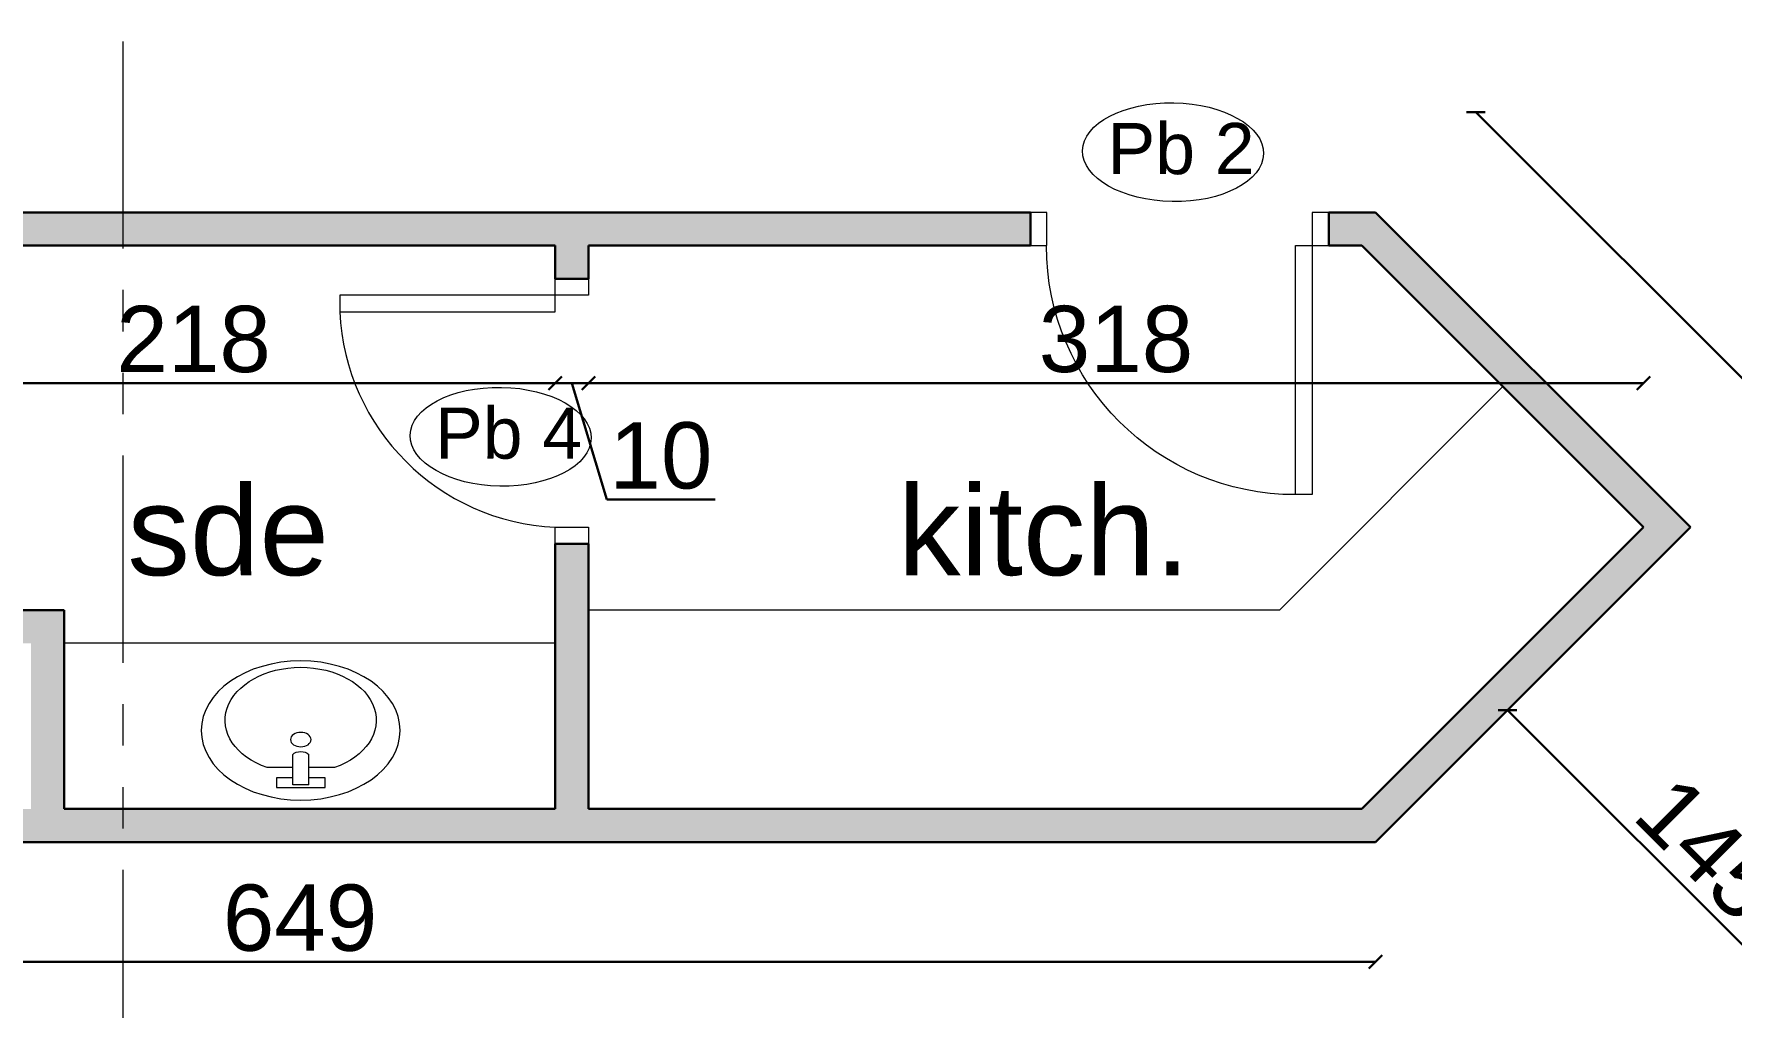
# Model space of a CAD drawing. Header units: millimetres. Extents: x 2804 to 3317, y 6834 to 7064.
# Drawn here: x 2849.06 to 2854.18, y 7008.96 to 7011.9 of the extents above; entities that cross this region are included whole.
import ezdxf

# ---------------------------------------------------------------- set-up
doc = ezdxf.new("R2010")
doc.units = ezdxf.units.MM
doc.header["$PDMODE"] = 1
doc.linetypes.add('ACAD_ISO03W100', pattern=[30, 12, -18])
doc.linetypes.add('PHANTOM2', pattern=[1.25, 0.625, -0.125, 0.125, -0.125, 0.125, -0.125])
for name, color, linetype, lineweight in [('cotation', 3, 'Continuous', 30), ('menuise', 50, 'Continuous', 18), ('texte', 3, 'Continuous', 9), ('Zin inter', 80, 'ACAD_ISO03W100', 5), ('zin menuiserie', 150, 'Continuous', 5), ('Zin mur', 30, 'Continuous', 30), ('zin sanit', 150, 'Continuous', 5)]:
    doc.layers.add(name, color=color, linetype=linetype, lineweight=lineweight)
doc.layers.add('zin hatch mur', color=8, linetype='Continuous')
doc.layers.add('zin texte', color=33, linetype='Continuous')
doc.styles.add('ARIAL', font='arial.ttf')
doc.styles.add('PsikTxtStyle', font='arial.ttf')
doc.styles.get("Standard").update_dxf_attribs({"font": 'arial.ttf'})
doc.dimstyles.new('cotation 100', dxfattribs={"dimtxt": 0.2, "dimasz": 0.04, "dimexe": 0, "dimexo": 0, "dimgap": 0.03, "dimtad": 1, "dimdec": 0, "dimlfac": 100, "dimdsep": 46, "dimtxsty": 'ARIAL', "dimblk": 'OBLIQUE', "dimcen": 0.09, "dimse1": 1, "dimse2": 1, "dimclrd": 256, "dimclre": 256, "dimclrt": 256, "dimadec": 3, "dimazin": 2, "dimtfac": 1, "dimtdec": 0, "dimtofl": 0, "dimtmove": 1, "dimatfit": 3, "dimfxl": 0, "dimtolj": 1, "dimtzin": 0, "dimlwd": -1, "dimlwe": -1, "dimarcsym": 0})

# ---------------------------------------------------------------- blocks, each defined once
blk = doc.blocks.new('lll')
at = {"layer": 'zin sanit'}
for p, q in [((2861.6865, 7185.9436), (2861.809, 7185.9436)), ((2861.6865, 7185.9192), (2861.6865, 7185.9436)), ((2861.7677, 7185.9373), (2861.7277, 7185.9373)), ((2861.7277, 7185.9373), (2861.7277, 7185.8611)), ((2861.7677, 7185.9373), (2861.7677, 7185.8611)), ((2861.809, 7185.9436), (2861.809, 7185.9192)), ((2861.7277, 7185.8937), (2861.6631, 7185.8937)), ((2861.7277, 7185.9192), (2861.6865, 7185.9192)), ((2861.809, 7185.9192), (2861.7677, 7185.9192)), ((2861.8324, 7185.8937), (2861.7677, 7185.8937))]:
    blk.add_line(p, q, dxfattribs=at)
for centre, major_axis, start_param, end_param in [((2861.7477, 7185.8005), (0.25, 0), 4.712389, 10.995574), ((2861.7477, 7185.7746), (0.19, 0), 2.032408, 7.39237), ((2861.7478, 7185.8234), (-0.0258, 0), 1.570796326798575, 7.853981633978161), ((2861.7477, 7185.8697), (0.0235, 0), 3.694408, 5.73037)]:
    blk.add_ellipse(centre, major_axis=major_axis, ratio=0.7, start_param=start_param, end_param=end_param, dxfattribs=at)
blk = doc.blocks.new('P70')
at = {"layer": 'zin menuiserie'}
for p, q in [((0, 650), (0, 0)), ((50, 650), (0, 650)), ((50, 0), (50, 650)), ((-700, 0), (-650, 0)), ((-700, -100), (-700, 0)), ((-650, 0), (-650, -100)), ((0, 0), (100, 0)), ((50, -100), (50, 0)), ((100, 0), (100, -100)), ((-650, -100), (-700, -100)), ((100, -100), (50, -100))]:
    blk.add_line(p, q, dxfattribs=at)
blk.add_arc((31.3, -31.3), 682, 92.6275, 177.3725, dxfattribs=at)
blk = doc.blocks.new('_Oblique')
at = {"color": 0, "linetype": 'ByBlock', "lineweight": -2}
blk.add_line((-0.5, -0.5), (0.5, 0.5), dxfattribs=at)
blk = doc.blocks.new('*D63')
at = {"layer": 'cotation', "transparency": 16777216}
blk.add_line((2846.6211, 7009.0963), (2853.1109, 7009.0963), dxfattribs=at)
at = {"layer": 'Defpoints', "color": 0, "transparency": 16777216}
for p in [(2846.6211, 7009.4578), (2853.1109, 7009.4578), (2853.1109, 7009.0963)]:
    blk.add_point(p, dxfattribs=at)
at = {"layer": 'cotation', "transparency": 16777216, "xscale": 0.04, "yscale": 0.04, "zscale": 0.04, "rotation": 180}
blk.add_blockref('_Oblique', (2846.6211, 7009.0963), dxfattribs=at)
at = {"layer": 'cotation', "transparency": 16777216, "xscale": 0.04, "yscale": 0.04, "zscale": 0.04}
blk.add_blockref('_Oblique', (2853.1109, 7009.0963), dxfattribs=at)
at = {"layer": 'cotation', "transparency": 16777216, "insert": (2849.866, 7009.2284), "char_height": 0.2, "attachment_point": 5, "style": 'ARIAL'}
blk.add_mtext('\\A1;649', dxfattribs=at)
blk = doc.blocks.new('*D76')
at = {"layer": 'cotation', "transparency": 16777216}
blk.add_line((2853.5091, 7009.8561), (2854.5346, 7008.8306), dxfattribs=at)
at = {"layer": 'Defpoints', "color": 0, "transparency": 16777216}
for p in [(2853.1109, 7009.4578), (2854.5346, 7008.8306), (2854.1364, 7008.4324)]:
    blk.add_point(p, dxfattribs=at)
at = {"layer": 'cotation', "transparency": 16777216, "xscale": 0.04, "yscale": 0.04, "zscale": 0.04}
for p, rotation in [((2853.5091, 7009.8561), 134.9999999993648), ((2854.5346, 7008.8306), 314.9999999993647)]:
    blk.add_blockref('_Oblique', p, dxfattribs=dict(at, rotation=rotation))
at = {"layer": 'cotation', "transparency": 16777216, "insert": (2854.1153, 7009.4368), "char_height": 0.2, "attachment_point": 5, "rotation": 315, "style": 'ARIAL'}
blk.add_mtext('\\A1;145', dxfattribs=at)
blk = doc.blocks.new('P90')
at = {"ltscale": 0.005}
for p, q in [((-50, 751.6), (-100, 751.6)), ((-100, 751.6), (-100, 0)), ((-50, 0), (-50, 751.6)), ((-900, -100), (-900, 0)), ((-900, 0), (-850, 0)), ((-850, 0), (-850, -100)), ((-100, 0), (-50, 0)), ((-50, 0), (0, 0)), ((-50, -100), (-50, 0)), ((0, 0), (0, -100)), ((-850, -100), (-900, -100)), ((0, -100), (-50, -100))]:
    blk.add_line(p, q, dxfattribs=at)
blk.add_arc((-100, 0), 751.6, 90, 180, dxfattribs=at)
blk = doc.blocks.new('*D51')
at = {"layer": 'cotation', "transparency": 16777216}
blk.add_line((2855.3892, 7009.6852), (2853.4137, 7011.6607), dxfattribs=at)
at = {"layer": 'Defpoints', "color": 0, "transparency": 16777216}
for p in [(2853.4137, 7011.6607), (2853.1109, 7011.3578), (2855.0319, 7009.3278)]:
    blk.add_point(p, dxfattribs=at)
at = {"layer": 'cotation', "transparency": 16777216, "xscale": 0.04, "yscale": 0.04, "zscale": 0.04}
for p, rotation in [((2853.4137, 7011.6607), 135.0000000005856), ((2855.3892, 7009.6852), 315.0000000005855)]:
    blk.add_blockref('_Oblique', p, dxfattribs=dict(at, rotation=rotation))
at = {"layer": 'cotation', "transparency": 16777216, "insert": (2854.4949, 7010.7664), "char_height": 0.2, "attachment_point": 5, "rotation": 315, "style": 'ARIAL'}
blk.add_mtext('\\A1;279', dxfattribs=at)
blk = doc.blocks.new('*D868')
at = {"layer": 'cotation', "transparency": 16777216}
blk.add_line((2848.454, 7010.8425), (2850.6359, 7010.8425), dxfattribs=at)
at = {"layer": 'Defpoints', "color": 0, "transparency": 16777216}
for p in [(2848.454, 7011.2578), (2850.6359, 7011.2578), (2850.6359, 7010.8425)]:
    blk.add_point(p, dxfattribs=at)
at = {"layer": 'cotation', "transparency": 16777216, "xscale": 0.04, "yscale": 0.04, "zscale": 0.04, "rotation": 180}
blk.add_blockref('_Oblique', (2848.454, 7010.8425), dxfattribs=at)
at = {"layer": 'cotation', "transparency": 16777216, "xscale": 0.04, "yscale": 0.04, "zscale": 0.04}
blk.add_blockref('_Oblique', (2850.6359, 7010.8425), dxfattribs=at)
at = {"layer": 'cotation', "transparency": 16777216, "insert": (2849.5449, 7010.9746), "char_height": 0.2, "attachment_point": 5, "style": 'ARIAL'}
blk.add_mtext('\\A1;218', dxfattribs=at)
blk = doc.blocks.new('*D869')
at = {"layer": 'cotation', "transparency": 16777216}
for p, q in [((2850.6359, 7010.8425), (2850.7359, 7010.8425)), ((2850.6859, 7010.8425), (2850.7913, 7010.4912)), ((2850.7913, 7010.4912), (2851.1183, 7010.4912))]:
    blk.add_line(p, q, dxfattribs=at)
at = {"layer": 'Defpoints', "color": 0, "transparency": 16777216}
for p in [(2850.6359, 7011.2578), (2850.7359, 7011.2578), (2850.7359, 7010.8425)]:
    blk.add_point(p, dxfattribs=at)
at = {"layer": 'cotation', "transparency": 16777216, "xscale": 0.04, "yscale": 0.04, "zscale": 0.04, "rotation": 180}
blk.add_blockref('_Oblique', (2850.6359, 7010.8425), dxfattribs=at)
at = {"layer": 'cotation', "transparency": 16777216, "xscale": 0.04, "yscale": 0.04, "zscale": 0.04}
blk.add_blockref('_Oblique', (2850.7359, 7010.8425), dxfattribs=at)
at = {"layer": 'cotation', "transparency": 16777216, "insert": (2850.9548, 7010.6233), "char_height": 0.2, "attachment_point": 5, "style": 'ARIAL'}
blk.add_mtext('\\A1;10', dxfattribs=at)
blk = doc.blocks.new('*D870')
at = {"layer": 'cotation', "transparency": 16777216}
blk.add_line((2850.7359, 7010.8425), (2853.9195, 7010.8425), dxfattribs=at)
at = {"layer": 'Defpoints', "color": 0, "transparency": 16777216}
for p in [(2850.7359, 7011.2578), (2853.9195, 7010.8425), (2853.9195, 7010.4078)]:
    blk.add_point(p, dxfattribs=at)
at = {"layer": 'cotation', "transparency": 16777216, "xscale": 0.04, "yscale": 0.04, "zscale": 0.04, "rotation": 180}
blk.add_blockref('_Oblique', (2850.7359, 7010.8425), dxfattribs=at)
at = {"layer": 'cotation', "transparency": 16777216, "xscale": 0.04, "yscale": 0.04, "zscale": 0.04}
blk.add_blockref('_Oblique', (2853.9195, 7010.8425), dxfattribs=at)
at = {"layer": 'cotation', "transparency": 16777216, "insert": (2852.3277, 7010.9747), "char_height": 0.2, "attachment_point": 5, "style": 'ARIAL'}
blk.add_mtext('\\A1;318', dxfattribs=at)
blk = doc.blocks.new('pb3')
at = {"layer": 'menuise'}
blk.add_ellipse((2903.9566, 6929.8802), major_axis=(-0.2729, 0.0047), ratio=0.546469, start_param=-1.570796, end_param=4.712389, dxfattribs=at)
at = {"layer": 'menuise', "insert": (2903.7589, 6929.9684), "char_height": 0.1544, "width": 2.341262, "attachment_point": 1, "style": 'PsikTxtStyle'}
blk.add_mtext('Pb 4', dxfattribs=at)
blk = doc.blocks.new('pb1')
at = {"layer": 'menuise'}
blk.add_ellipse((2979.6383, 6941.2136), major_axis=(-0.2729, 0.0047), ratio=0.546469, start_param=-1.570796, end_param=4.712389, dxfattribs=at)
at = {"layer": 'menuise', "insert": (2979.4407, 6941.3018), "char_height": 0.1544, "width": 2.341262, "attachment_point": 1, "style": 'PsikTxtStyle'}
blk.add_mtext('Pb 2', dxfattribs=at)

msp = doc.modelspace()

# ---------------------------------------------------------------- hatches: boundary and pattern name
at = {"layer": 'zin hatch mur'}
h = msp.add_hatch(color=256, dxfattribs=at)
h.dxf.hatch_style = 1
h.paths.add_polyline_path([(2846.6285, 7011.2578), (2847.454, 7011.2578), (2847.454, 7011.3578), (2846.5762, 7011.3578), (2846.4093, 7016.3328), (2846.0451, 7016.3315), (2846.415, 7006.2828), (2846.9681, 7006.2828), (2846.9681, 7006.6328), (2846.7376, 7006.6328), (2846.6211, 7009.4578), (2853.1109, 7009.4578), (2854.0609, 7010.4078), (2853.1109, 7011.3578), (2852.9695, 7011.3578), (2852.9695, 7011.2578), (2853.0695, 7011.2578), (2853.9195, 7010.4078), (2853.0695, 7009.5578), (2850.7359, 7009.5578), (2850.7359, 7010.3578), (2850.6359, 7010.3578), (2850.6359, 7009.5578), (2849.154, 7009.5578), (2849.154, 7010.1578), (2848.454, 7010.1578), (2848.454, 7011.2578), (2850.6359, 7011.2578), (2850.6359, 7011.1578), (2850.7359, 7011.1578), (2850.7359, 7011.2578), (2852.0695, 7011.2578), (2852.0695, 7011.3578), (2848.254, 7011.3578), (2848.254, 7011.2578), (2848.354, 7011.2578), (2848.354, 7009.5578), (2846.6285, 7009.5578)])
h.paths.add_polyline_path([(2848.454, 7010.0578), (2849.054, 7010.0578), (2849.054, 7009.5578), (2848.454, 7009.5578)], flags=16)
h.paths.add_polyline_path([(2848.504, 7010.0078), (2849.004, 7010.0078), (2849.004, 7009.6078), (2848.934, 7009.9378)], flags=0)
h.paths.add_polyline_path([(2849.004, 7010.0078), (2848.504, 7010.0078), (2848.934, 7009.9378), (2849.004, 7009.6078)], flags=0)

# ---------------------------------------------------------------- linework, layer by layer
at = {"layer": 'texte', "linetype": 'PHANTOM2', "lineweight": 9}
msp.add_lwpolyline([(2848.9128, 6990.7624), (2848.9128, 7007.4989), (2849.3327, 7007.4989), (2849.3327, 7018.2711)], dxfattribs=at)
at = {"layer": 'Zin mur'}
for p, q in [((2852.0695, 7011.3578), (2848.254, 7011.3578)), ((2852.0695, 7011.2578), (2852.0695, 7011.3578)), ((2852.9695, 7011.2578), (2852.9695, 7011.3578)), ((2853.1109, 7011.3578), (2852.9695, 7011.3578)), ((2854.0609, 7010.4078), (2853.1109, 7011.3578)), ((2850.6359, 7011.2578), (2848.454, 7011.2578)), ((2850.6359, 7011.2578), (2850.6359, 7011.1578)), ((2852.0695, 7011.2578), (2850.7359, 7011.2578)), ((2850.7359, 7011.2578), (2850.7359, 7011.1578)), ((2853.0695, 7011.2578), (2852.9695, 7011.2578)), ((2853.9195, 7010.4078), (2853.0695, 7011.2578)), ((2850.7359, 7011.1578), (2850.6359, 7011.1578)), ((2853.9195, 7010.4078), (2853.0695, 7009.5578)), ((2854.0609, 7010.4078), (2853.1109, 7009.4578)), ((2850.7359, 7010.3578), (2850.6359, 7010.3578)), ((2850.6359, 7010.3578), (2850.6359, 7009.5578)), ((2850.7359, 7010.3578), (2850.7359, 7009.5578)), ((2849.154, 7010.1578), (2848.454, 7010.1578)), ((2849.154, 7009.5578), (2849.154, 7010.1578)), ((2850.6359, 7009.5578), (2849.154, 7009.5578)), ((2853.0695, 7009.5578), (2850.7359, 7009.5578)), ((2853.1109, 7009.4578), (2846.6211, 7009.4578))]:
    msp.add_line(p, q, dxfattribs=at)
at = {"layer": 'zin sanit'}
for p, q in [((2853.4952, 7010.8321), (2852.8209, 7010.1578)), ((2852.8209, 7010.1578), (2850.7359, 7010.1578)), ((2850.6359, 7010.0578), (2849.154, 7010.0578))]:
    msp.add_line(p, q, dxfattribs=at)

# ---------------------------------------------------------------- block references
at = {"layer": 'cotation'}
for name, p in [('pb1', (-127.1384, 70.326)), ('pb3', (-53.4855, 80.8007))]:
    msp.add_blockref(name, p, dxfattribs=at)
at = {"layer": 'Zin inter', "ltscale": 0.01}
for name, p, xscale, yscale, zscale, rotation in [('P70', (2850.6359, 7011.0578), 0.001, 0.001, 0.001, 90), ('lll', (-584.2292, 15632.7551), -1.2, 1.2, 1.2, 180)]:
    msp.add_blockref(name, p, dxfattribs=dict(at, xscale=xscale, yscale=yscale, zscale=zscale, rotation=rotation))
at = {"layer": 'zin menuiserie', "xscale": -0.0009999999999999994, "yscale": 0.0009999999999999994, "zscale": 0.0009999999999999994, "rotation": 180}
msp.add_blockref('P90', (2852.9695, 7011.2578), dxfattribs=at)

# ---------------------------------------------------------------- texts
at = {"layer": 'zin texte', "char_height": 0.27, "attachment_point": 1}
for s, insert in [('sde', (2849.3452, 7010.5331)), ('kitch.', (2851.67, 7010.5331))]:
    msp.add_mtext_dynamic_manual_height_columns(s, width=34.103171, gutter_width=12.5, heights=[0], dxfattribs=dict(at, insert=insert))

# ---------------------------------------------------------------- dimensions: what is measured, and where the dimension line sits
at = {"layer": 'cotation'}
dim = msp.add_linear_dim(base=(2853.4137, 7011.6607), p1=(2855.0319, 7009.3278), p2=(2853.1109, 7011.3578), angle=315, dimstyle='cotation 100', dxfattribs=at)
dim.commit()
dim.dimension.update_dxf_attribs({"geometry": '*D51', "text_midpoint": (2854.4949, 7010.7664)})
for base, p1, p2, picture, middle in [((2850.6359, 7010.8425), (2848.454, 7011.2578), (2850.6359, 7011.2578), '*D868', (2849.5449, 7010.9746)), ((2850.7359, 7010.8425), (2850.6359, 7011.2578), (2850.7359, 7011.2578), '*D869', (2850.8213, 7010.6233)), ((2853.9195, 7010.8425), (2850.7359, 7011.2578), (2853.9195, 7010.4078), '*D870', (2852.3277, 7010.9747)), ((2853.1109, 7009.0963), (2846.6211, 7009.4578), (2853.1109, 7009.4578), '*D63', (2849.866, 7009.2284))]:
    dim = msp.add_linear_dim(base=base, p1=p1, p2=p2, dimstyle='cotation 100', dxfattribs=at)
    dim.commit()
    dim.dimension.update_dxf_attribs({"geometry": picture, "text_midpoint": middle})
dim = msp.add_aligned_dim(p1=(2853.1109, 7009.4578), p2=(2854.1364, 7008.4324), distance=0.5632, dimstyle='cotation 100', dxfattribs=at)
dim.commit()
dim.dimension.update_dxf_attribs({"geometry": '*D76', "text_midpoint": (2854.1153, 7009.4368)})

doc.saveas('drawing.dxf')
